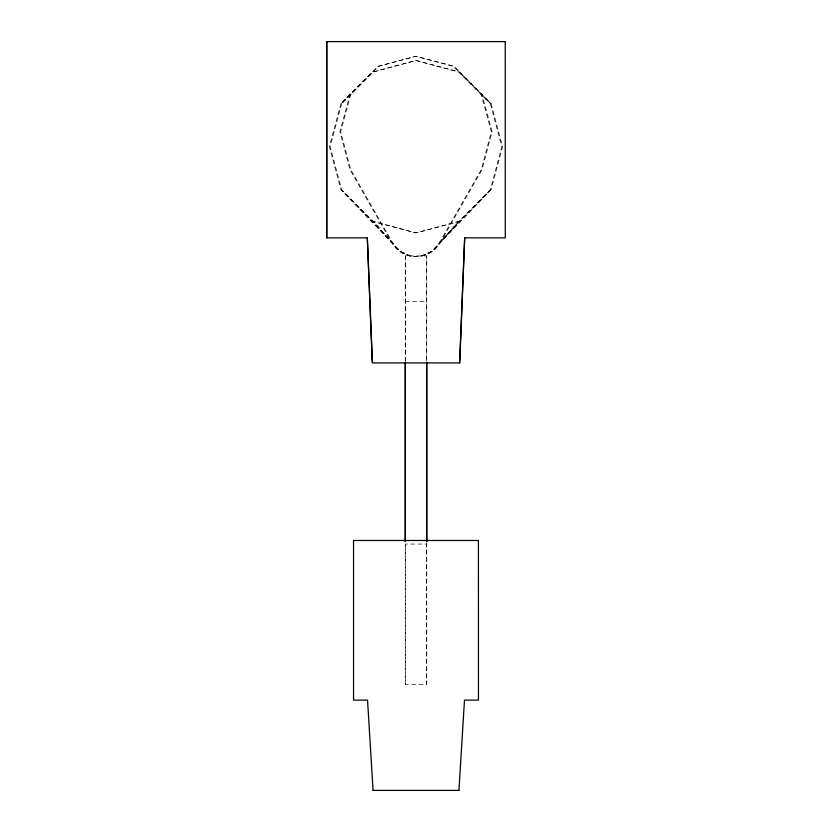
<?xml version="1.0" encoding="UTF-8"?>
<svg xmlns="http://www.w3.org/2000/svg" width="832" height="832" viewBox="0 0 832 832"><rect width="100%" height="100%" fill="white"/><g stroke="black" fill="none" stroke-linecap="round" stroke-linejoin="round"><path stroke-width="0.62" stroke-dasharray="4.16 3.12" d="M405.288 684.362L405.288 544.045L426.712 544.045L426.712 684.362L405.288 684.362L405.288 542.932M405.288 361.057L405.288 255.923L426.712 255.923L426.712 361.275M426.712 361.057L426.712 255.923M340.943 103.584L329.389 146.702L340.943 189.81L391.747 242.684A27.487 27.487 0 0 0 439.483 242.684L490.287 189.81L501.831 146.702L490.287 103.584L453.388 66.342L415.615 56.243L377.832 66.342L340.943 103.584L372.497 72.03L415.615 60.476L458.723 72.03L490.287 103.584M341.713 103.584L330.169 146.702L341.713 189.81L392.517 242.684A27.487 27.487 0 0 0 440.253 242.684L491.057 189.81L502.611 146.702L491.057 103.584L454.168 66.342L416.385 56.243L378.612 66.342L341.713 103.584L373.277 72.03L416.385 60.476L459.503 72.03L491.057 103.584M350.147 93.943L339.924 131.685L349.908 169.499L391.747 242.684L372.497 221.374L340.943 189.81M350.917 93.943L340.694 131.685L350.678 169.499L392.517 242.684L373.277 221.374L341.713 189.81M490.287 189.81L458.723 221.374L439.483 242.684L481.322 169.499L491.306 131.685L481.083 93.943M491.057 189.81L459.503 221.374L440.253 242.684L482.092 169.499L492.076 131.685L481.853 93.943M421.356 255.923L431.829 251.243L458.723 221.374L415.615 232.918L372.497 221.374L399.402 251.243L409.874 255.923M422.126 255.923L432.598 251.243L459.503 221.374L416.385 232.918L373.277 221.374L400.171 251.243L410.644 255.923M405.288 301.579L426.712 301.579M426.712 542.932L426.712 684.362M405.288 255.923L405.288 361.275"/><path stroke-width="1.25" d="M405.288 541.455L405.288 362.346L405.288 541.632M426.712 541.455L426.712 362.346L426.712 541.632M367.307 237.848L372.33 362.918L459.67 362.918L464.662 237.848L505.274 237.848L505.242 41.6M459.67 362.918L464.693 237.848M458.942 790.4L464.485 700.128L478.462 700.128L478.421 540.478L353.538 540.478L353.538 700.128L367.546 700.128L373.058 790.4M505.274 41.6L326.726 41.6L326.726 237.848L367.338 237.848L372.31 361.629M373.027 790.4L458.973 790.4M326.758 41.6L326.758 237.848"/></g></svg>
